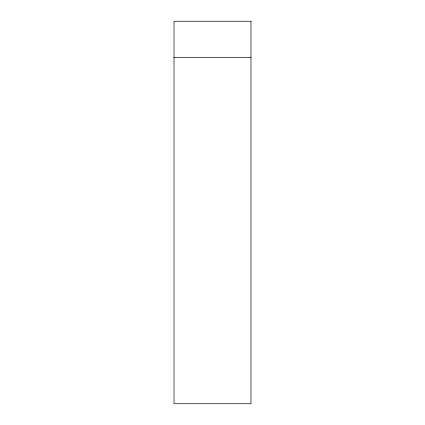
<?xml version="1.0" encoding="UTF-8"?>
<svg xmlns="http://www.w3.org/2000/svg" width="425" height="425" viewBox="0 0 425 425"><rect width="100%" height="100%" fill="white"/><g stroke="black" fill="none" stroke-linecap="round" stroke-linejoin="round"><path stroke-width="0.64" d="M174.016 57.566L250.984 57.566M250.984 21.25L174.016 21.25L174.016 403.75L250.984 403.75L250.984 21.25"/></g></svg>
